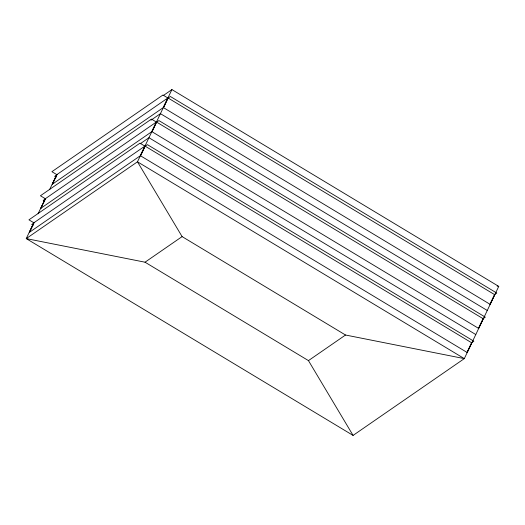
<?xml version="1.0" encoding="UTF-8"?>
<svg xmlns="http://www.w3.org/2000/svg" width="525" height="525" viewBox="0 0 525 525"><rect width="100%" height="100%" fill="white"/><g stroke="black" fill="none" stroke-linecap="round" stroke-linejoin="round"><path stroke-width="0.79" d="M33.902 222.554L26.25 238.599L353.082 435.415L464.303 358.621L498.75 286.401L171.918 89.585L163.157 95.635M38.082 213.8L45.386 198.476M49.56 189.722L56.871 174.405M33.856 222.79L29.256 232.437L140.287 155.768L144.887 146.121L139.972 143.167L28.941 219.831L33.856 222.79L144.887 146.121M45.334 198.719L40.733 208.366L151.764 131.696L156.365 122.049L151.456 119.09L40.425 195.759L45.334 198.719L156.365 122.049M56.818 174.641L52.218 184.288L163.249 107.625L167.849 97.978L162.94 95.018L51.909 171.688L56.818 174.641L167.849 97.978M29.367 232.627L32.32 226.426M32.977 225.048L33.968 222.987L31.736 224.523L33.141 225.369M40.852 208.556L42.82 204.422M43.477 203.044L45.445 198.909L43.221 200.452L44.625 201.298M52.329 184.478L56.93 174.838L54.705 176.374L56.109 177.22M171.918 89.585L137.471 161.805L26.25 238.599L145.031 262.205L308.451 360.616L353.082 435.415M145.182 146.186L140.588 155.827L467.007 352.4L471.601 342.753L473.832 341.217L147.413 144.651L145.182 146.186L471.601 342.753M156.667 122.115L152.066 131.755L478.485 328.322L483.085 318.682L485.31 317.146L158.891 120.579L156.667 122.115L483.085 318.682M168.151 98.044L163.551 107.684L489.969 304.251L494.57 294.61L496.794 293.068L170.376 96.502L168.151 98.044L494.57 294.61M467.119 352.583L471.719 342.943M478.597 328.512L483.203 318.865M490.081 304.441L494.681 294.794M150.997 120.172L160.433 113.656L487.266 310.472M140.188 143.778L148.949 137.727L475.788 334.55M145.031 262.205L182.103 236.604L345.522 335.016L464.303 358.621L137.471 161.805L182.103 236.604M308.451 360.616L345.522 335.016M497.142 286.079L498.75 286.401"/></g></svg>
